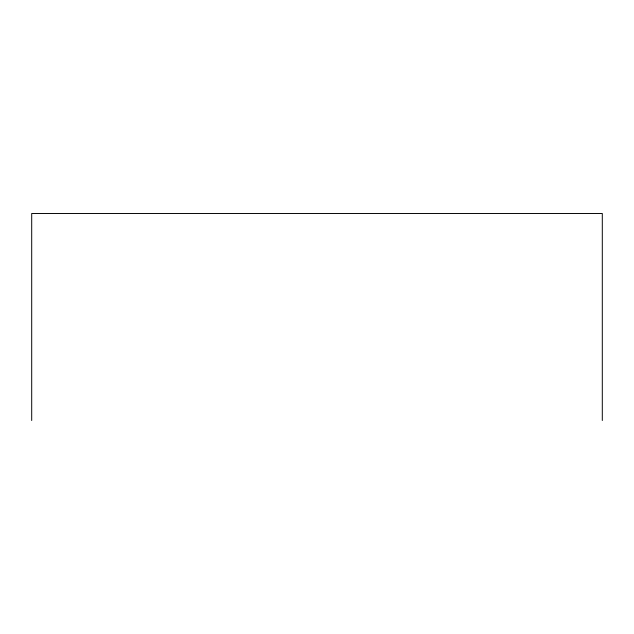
<?xml version="1.0" encoding="UTF-8"?>
<svg xmlns="http://www.w3.org/2000/svg" width="634" height="634" viewBox="0 0 634 634"><rect width="100%" height="100%" fill="white"/><g stroke="black" fill="none" stroke-linecap="round" stroke-linejoin="round"><path stroke-width="0.95" d="M602.3 420.508L602.3 213.492L31.7 213.492L31.7 420.508"/></g></svg>
